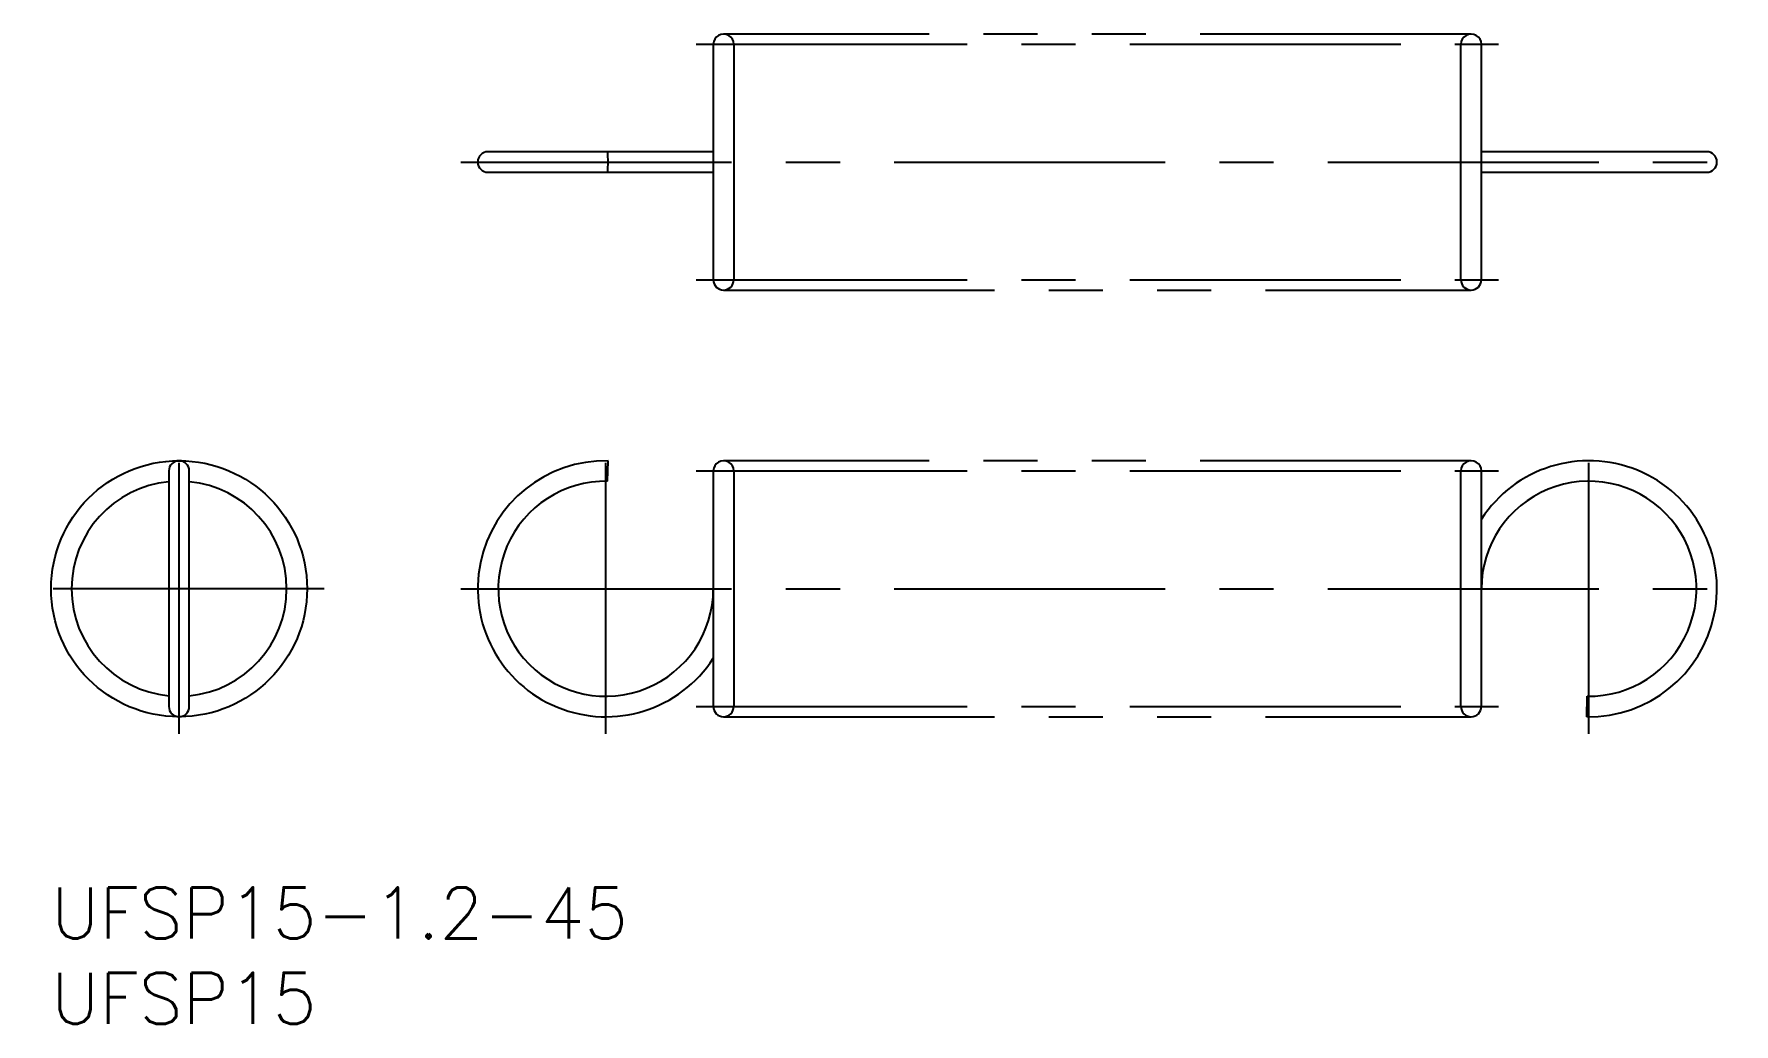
# Model space of a CAD drawing. Extents: x -1 to 98.6, y -8 to 50.
import ezdxf

# ---------------------------------------------------------------- set-up
doc = ezdxf.new("R2010")
doc.units = 0
doc.header["$LTSCALE"] = 0.5
doc.linetypes.add('CENTER', pattern=[50.8, 31.75, -6.35, 6.35, -6.35])
doc.linetypes.add('PHANTOM', pattern=[63.5, 31.75, -6.35, 6.35, -6.35, 6.35, -6.35])
for name, color, linetype in [('MSM_CENTER', 1, 'CENTER'), ('MSM_CONTINUOUS', 7, 'CONTINUOUS'), ('MSM_IMAGINARY', 6, 'PHANTOM'), ('MSM_PART_NUMBER', 7, 'CONTINUOUS')]:
    doc.layers.add(name, color=color, linetype=linetype)
doc.styles.get("Standard").update_dxf_attribs({"font": 'txt.shx', "height": 3, "bigfont": 'bigfont.shx'})

# ---------------------------------------------------------------- blocks, each defined once
blk = doc.blocks.new('*U15')
at = {"layer": 'MSM_PART_NUMBER'}
blk.add_text('UFSP15-1.2-45', height=3, dxfattribs=at).set_placement((0, -3))
blk = doc.blocks.new('*U16')
at = {"layer": 'MSM_PART_NUMBER'}
blk.add_text('UFSP15', height=3, dxfattribs=at).set_placement((0, -8))

msp = doc.modelspace()

# ---------------------------------------------------------------- linework, layer by layer
at = {"layer": 'MSM_CENTER'}
for p, q in [((37.8, 49.4), (84.8, 49.4)), ((24, 42.5), (98.6, 42.5)), ((37.8, 35.6), (84.8, 35.6)), ((7.5, 9), (7.5, 26)), ((32.5, 9), (32.5, 26)), ((90.1, 9), (90.1, 26)), ((37.8, 24.4), (84.8, 24.4)), ((16, 17.5), (-1, 17.5)), ((24, 17.5), (98.6, 17.5)), ((37.8, 10.6), (84.8, 10.6))]:
    msp.add_line(p, q, dxfattribs=at)
at = {"layer": 'MSM_CONTINUOUS'}
for p, q in [((38.8, 49.4), (38.8, 35.6)), ((40, 49.4), (40, 35.6)), ((82.6, 35.6), (82.6, 49.4)), ((83.8, 35.6), (83.8, 49.4)), ((38.8, 43.1), (25.6, 43.1)), ((97, 43.1), (83.8, 43.1)), ((25.6, 41.9), (38.8, 41.9)), ((83.8, 41.9), (97, 41.9)), ((32.61, 23.799), (32.631, 24.999)), ((6.9, 24.4), (6.9, 10.6)), ((8.1, 10.6), (8.1, 24.4)), ((38.8, 24.4), (38.8, 10.6)), ((40, 24.4), (40, 10.6)), ((82.6, 10.6), (82.6, 24.4)), ((83.8, 10.6), (83.8, 24.4)), ((89.969, 10.001), (89.99, 11.201))]:
    msp.add_line(p, q, dxfattribs=at)
msp.add_circle((7.5, 17.5), 7.5, dxfattribs=at)
for centre, radius, start, end in [((39.4, 49.4), 0.6, 0, 180.00002), ((83.2, 49.4), 0.6, 0, 180.00002), ((25.6, 42.5), 0.6, 90, 270), ((15.433, 42.5), 17.198, 358.00018, 1.99885), ((97, 42.5), 0.6, 270, 90), ((39.4, 35.6), 0.6, 180, 359.99998), ((83.2, 35.6), 0.6, 180, 359.99998), ((7.5, 24.4), 0.6, 0, 180), ((32.5, 17.5), 7.5, 89, 327.14012), ((39.4, 24.4), 0.6, 0, 180.00002), ((83.2, 24.4), 0.6, 0, 180.00002), ((90.1, 17.5), 7.5, 269, 147.14012), ((7.5, 17.5), 6.3, 95.46502, 264.53498), ((7.5, 17.5), 6.3, 275.46502, 84.53498), ((32.5, 17.5), 6.3, 89, 0), ((90.1, 17.5), 6.3, 269, 180), ((7.5, 10.6), 0.6, 180, 0), ((39.4, 10.6), 0.6, 180, 359.99998), ((83.2, 10.6), 0.6, 180, 359.99998)]:
    msp.add_arc(centre, radius, start, end, dxfattribs=at)
at = {"layer": 'MSM_IMAGINARY'}
for p, q in [((83.2, 50), (39.4, 50)), ((39.4, 35), (83.2, 35)), ((83.2, 25), (39.4, 25)), ((39.4, 10), (83.2, 10))]:
    msp.add_line(p, q, dxfattribs=at)

# ---------------------------------------------------------------- block references
at = {"layer": 'MSM_CONTINUOUS'}
for name in ['*U15', '*U16']:
    msp.add_blockref(name, (0, 0), dxfattribs=at)

doc.saveas('drawing.dxf')
